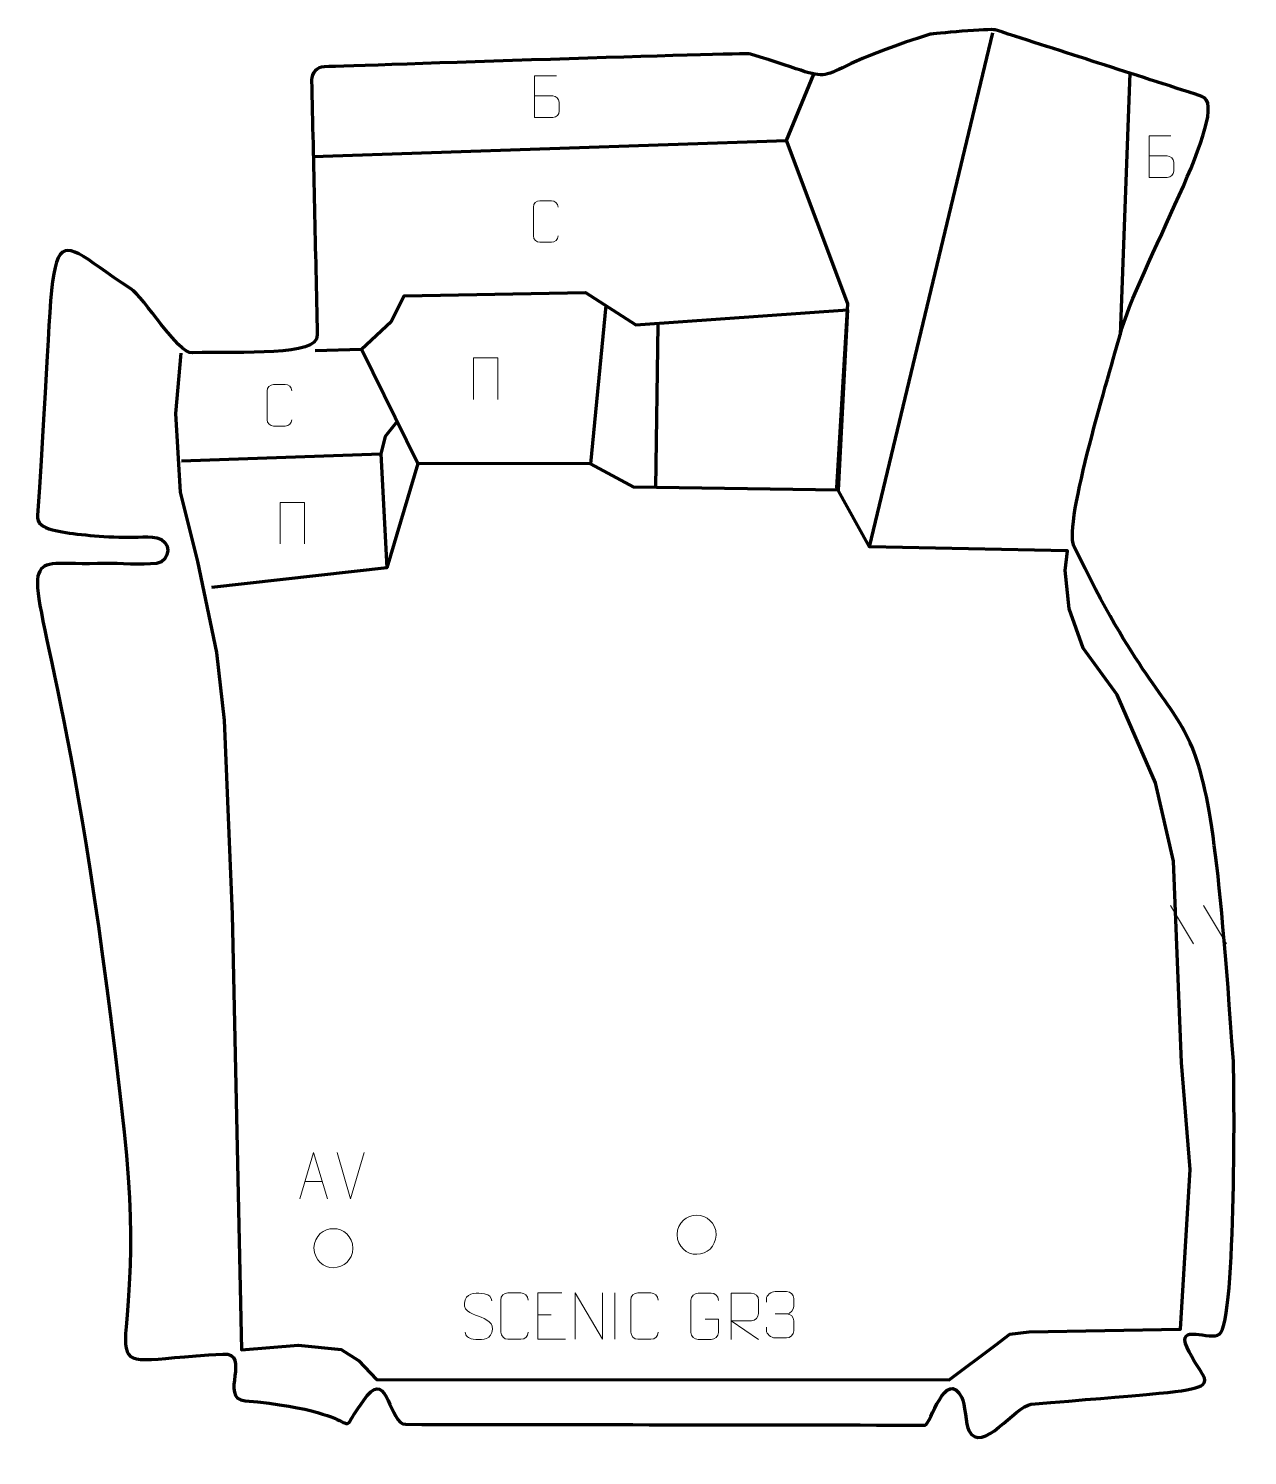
# Model space of a CAD drawing. Header units: millimetres. Extents: x -327 to 329, y -389 to 380.
import ezdxf

# ---------------------------------------------------------------- set-up
doc = ezdxf.new("R2010")
doc.units = ezdxf.units.MM
doc.header["$MEASUREMENT"] = 0
for name, color, linetype in [('layer 1', 7, 'Continuous'), ('layer 2', 7, 'Continuous'), ('layer 3', 7, 'Continuous')]:
    doc.layers.add(name, color=color, linetype=linetype)

msp = doc.modelspace()

# ---------------------------------------------------------------- linework, layer by layer
at = {"layer": 'layer 1', "color": 250, "lineweight": 9}
for points, knots in [([(-54.4669, 343.3932), (-51.2079, 343.3936), (-47.9486, 343.3936), (-44.6889, 343.3932), (-44.6889, 343.3932), (-42.9195, 343.3777), (-41.1966, 341.8227), (-41.1966, 339.9869), (-41.1966, 339.9869), (-41.197, 338.9761), (-41.197, 336.2448), (-41.1966, 335.2337), (-41.1966, 335.2337), (-41.1808, 333.5696), (-42.5621, 331.7658), (-44.6414, 331.781), (-44.6414, 331.781), (-47.9014, 331.7813), (-51.1611, 331.7813), (-54.4205, 331.781), (-54.4205, 331.781), (-54.4205, 339.2314), (-54.4205, 346.6815), (-54.4205, 354.1313), (-54.4205, 354.1313), (-52.2944, 354.1313), (-44.8227, 354.1313), (-42.6963, 354.1313)], [0, 0, 0, 0, 0.125, 0.125, 0.125, 0.125, 0.25, 0.25, 0.25, 0.25, 0.375, 0.375, 0.375, 0.375, 0.5, 0.5, 0.5, 0.5, 0.625, 0.625, 0.625, 0.625, 0.75, 0.75, 0.75, 0.75, 1, 1, 1, 1]), ([(276.447, 311.0787), (279.706, 311.0791), (282.9653, 311.0791), (286.225, 311.0787), (286.225, 311.0787), (287.9944, 311.0632), (289.7173, 309.5082), (289.7173, 307.6724), (289.7173, 307.6724), (289.7169, 306.6616), (289.7169, 303.9303), (289.7173, 302.9192), (289.7173, 302.9192), (289.7331, 301.2551), (288.3518, 299.4513), (286.2725, 299.4665), (286.2725, 299.4665), (283.0125, 299.4668), (279.7528, 299.4668), (276.4934, 299.4665), (276.4934, 299.4665), (276.4934, 306.9169), (276.4934, 314.367), (276.4934, 321.8168), (276.4934, 321.8168), (278.6195, 321.8168), (286.0912, 321.8168), (288.2176, 321.8168)], [0, 0, 0, 0, 0.125, 0.125, 0.125, 0.125, 0.25, 0.25, 0.25, 0.25, 0.375, 0.375, 0.375, 0.375, 0.5, 0.5, 0.5, 0.5, 0.625, 0.625, 0.625, 0.625, 0.75, 0.75, 0.75, 0.75, 1, 1, 1, 1]), ([(-41.7907, 267.9932), (-41.9159, 265.9122), (-43.4181, 264.587), (-45.3418, 264.5773), (-45.3418, 264.5773), (-47.4304, 264.5776), (-49.519, 264.5776), (-51.6073, 264.5773), (-51.6073, 264.5773), (-53.3315, 264.4829), (-55.0979, 266.1708), (-55.0879, 267.9776), (-55.0879, 267.9776), (-55.0875, 273.1458), (-55.0875, 278.3135), (-55.0879, 283.4809), (-55.0879, 283.4809), (-55.0841, 285.396), (-53.5196, 286.9359), (-51.5917, 286.9238), (-51.5917, 286.9238), (-49.5087, 286.9238), (-47.4252, 286.9238), (-45.3418, 286.9238), (-45.3418, 286.9238), (-43.5983, 286.9556), (-41.8146, 285.6197), (-41.7907, 283.4363)], [0, 0, 0, 0, 0.125, 0.125, 0.125, 0.125, 0.25, 0.25, 0.25, 0.25, 0.375, 0.375, 0.375, 0.375, 0.5, 0.5, 0.5, 0.5, 0.625, 0.625, 0.625, 0.625, 0.75, 0.75, 0.75, 0.75, 1, 1, 1, 1]), ([(-87.2791, 179.9075), (-87.2791, 179.9075), (-87.2791, 202.2578), (-87.2791, 202.2578), (-87.2791, 202.2578), (-87.2791, 202.2578), (-74.1608, 202.2578), (-74.1608, 202.2578), (-74.1608, 202.2578), (-74.1608, 202.2578), (-74.1608, 179.9075), (-74.1608, 179.9075)], [0, 0, 0, 0, 0.25, 0.25, 0.25, 0.25, 0.5, 0.5, 0.5, 0.5, 1, 1, 1, 1]), ([(-185.1964, 169.0394), (-185.3216, 166.9584), (-186.8238, 165.6332), (-188.7475, 165.6235), (-188.7475, 165.6235), (-190.8361, 165.6238), (-192.9247, 165.6238), (-195.013, 165.6235), (-195.013, 165.6235), (-196.7372, 165.5291), (-198.5036, 167.217), (-198.4936, 169.0238), (-198.4936, 169.0238), (-198.4932, 174.192), (-198.4932, 179.3597), (-198.4936, 184.5271), (-198.4936, 184.5271), (-198.4898, 186.4422), (-196.9253, 187.9821), (-194.9974, 187.97), (-194.9974, 187.97), (-192.9144, 187.97), (-190.8309, 187.97), (-188.7475, 187.97), (-188.7475, 187.97), (-187.004, 188.0018), (-185.2203, 186.6659), (-185.1964, 184.4825)], [0, 0, 0, 0, 0.125, 0.125, 0.125, 0.125, 0.25, 0.25, 0.25, 0.25, 0.375, 0.375, 0.375, 0.375, 0.5, 0.5, 0.5, 0.5, 0.625, 0.625, 0.625, 0.625, 0.75, 0.75, 0.75, 0.75, 1, 1, 1, 1]), ([(-191.525, 102.1199), (-191.525, 102.1199), (-191.525, 124.4702), (-191.525, 124.4702), (-191.525, 124.4702), (-191.525, 124.4702), (-178.4067, 124.4702), (-178.4067, 124.4702), (-178.4067, 124.4702), (-178.4067, 124.4702), (-178.4067, 102.1199), (-178.4067, 102.1199)], [0, 0, 0, 0, 0.25, 0.25, 0.25, 0.25, 0.5, 0.5, 0.5, 0.5, 1, 1, 1, 1]), ([(-180.8673, -250.4897), (-180.8673, -250.4897), (-173.4963, -225.5362), (-173.4963, -225.5362), (-173.4963, -225.5362), (-173.4963, -225.5362), (-165.9264, -250.4897), (-165.9264, -250.4897)], [0, 0, 0, 0, 0.33333333, 0.33333333, 0.33333333, 0.33333333, 1, 1, 1, 1]), ([(22.3395, -269.8003), (22.4102, -263.1599), (27.6842, -259.3139), (32.8395, -259.4109), (32.8395, -259.4109), (37.9948, -259.3139), (43.2688, -263.3773), (43.3395, -270.0177), (43.3395, -270.0177), (42.9693, -276.347), (38.5274, -280.3777), (32.8395, -280.4071), (32.8395, -280.4071), (27.6842, -280.5041), (22.4102, -276.4407), (22.3395, -269.8003)], [0, 0, 0, 0, 0.2, 0.2, 0.2, 0.2, 0.4, 0.4, 0.4, 0.4, 0.6, 0.6, 0.6, 0.6, 1, 1, 1, 1]), ([(-173.2406, -276.997), (-173.1699, -270.3566), (-167.8959, -266.5106), (-162.7406, -266.6076), (-162.7406, -266.6076), (-157.5853, -266.5106), (-152.3113, -270.574), (-152.2406, -277.2144), (-152.2406, -277.2144), (-152.6108, -283.5437), (-157.0527, -287.5744), (-162.7406, -287.6038), (-162.7406, -287.6038), (-167.8959, -287.7008), (-173.1699, -283.6374), (-173.2406, -276.997)], [0, 0, 0, 0, 0.2, 0.2, 0.2, 0.2, 0.4, 0.4, 0.4, 0.4, 0.6, 0.6, 0.6, 0.6, 1, 1, 1, 1]), ([(-84.6676, -313.687), (-88.9159, -312.2166), (-93.824, -310.4208), (-91.8189, -304.9005), (-91.8189, -304.9005), (-90.3154, -300.7606), (-85.1018, -301.1491), (-81.4982, -301.7502), (-81.4982, -301.7502), (-78.6376, -302.2274), (-77.7729, -303.4406), (-77.4623, -305.5247)], [0, 0, 0, 0, 0.25, 0.25, 0.25, 0.25, 0.5, 0.5, 0.5, 0.5, 1, 1, 1, 1]), ([(-57.822, -322.3242), (-57.9618, -324.6476), (-59.639, -326.1272), (-61.7867, -326.138), (-61.7867, -326.138), (-64.1186, -326.1376), (-66.4505, -326.1376), (-68.782, -326.138), (-68.782, -326.138), (-70.707, -326.2434), (-72.6791, -324.3589), (-72.6679, -322.3416), (-72.6679, -322.3416), (-72.6675, -316.5715), (-72.6675, -310.8018), (-72.6679, -305.0325), (-72.6679, -305.0325), (-72.6637, -302.8944), (-70.917, -301.1752), (-68.7646, -301.1887), (-68.7646, -301.1887), (-66.4389, -301.1887), (-64.1128, -301.1887), (-61.7867, -301.1887), (-61.7867, -301.1887), (-59.8401, -301.1532), (-57.8487, -302.6447), (-57.822, -305.0823)], [0, 0, 0, 0, 0.125, 0.125, 0.125, 0.125, 0.25, 0.25, 0.25, 0.25, 0.375, 0.375, 0.375, 0.375, 0.5, 0.5, 0.5, 0.5, 0.625, 0.625, 0.625, 0.625, 0.75, 0.75, 0.75, 0.75, 1, 1, 1, 1]), ([(-39.804, -301.1884), (-39.804, -301.1884), (-52.6779, -301.1884), (-52.6779, -301.1884), (-52.6779, -301.1884), (-52.6779, -301.1884), (-52.6779, -326.142), (-52.6779, -326.142), (-52.6779, -326.142), (-52.6779, -326.142), (-37.8121, -326.142), (-37.8121, -326.142)], [0, 0, 0, 0, 0.25, 0.25, 0.25, 0.25, 0.5, 0.5, 0.5, 0.5, 1, 1, 1, 1]), ([(-32.5724, -326.1419), (-32.5724, -326.1419), (-32.5724, -301.1884), (-32.5724, -301.1884), (-32.5724, -301.1884), (-32.5724, -301.1884), (-17.9176, -326.1419), (-17.9176, -326.1419), (-17.9176, -326.1419), (-17.9176, -326.1419), (-17.9176, -301.1884), (-17.9176, -301.1884)], [0, 0, 0, 0, 0.25, 0.25, 0.25, 0.25, 0.5, 0.5, 0.5, 0.5, 1, 1, 1, 1]), ([(12.178, -322.3242), (12.0382, -324.6476), (10.361, -326.1272), (8.2133, -326.138), (8.2133, -326.138), (5.8814, -326.1376), (3.5495, -326.1376), (1.218, -326.138), (1.218, -326.138), (-0.707, -326.2434), (-2.6791, -324.3589), (-2.6679, -322.3416), (-2.6679, -322.3416), (-2.6675, -316.5715), (-2.6675, -310.8018), (-2.6679, -305.0325), (-2.6679, -305.0325), (-2.6637, -302.8944), (-0.917, -301.1752), (1.2354, -301.1887), (1.2354, -301.1887), (3.5611, -301.1887), (5.8872, -301.1887), (8.2133, -301.1887), (8.2133, -301.1887), (10.1599, -301.1532), (12.1513, -302.6447), (12.178, -305.0823)], [0, 0, 0, 0, 0.125, 0.125, 0.125, 0.125, 0.25, 0.25, 0.25, 0.25, 0.375, 0.375, 0.375, 0.375, 0.5, 0.5, 0.5, 0.5, 0.625, 0.625, 0.625, 0.625, 0.75, 0.75, 0.75, 0.75, 1, 1, 1, 1]), ([(37.451, -315.2885), (37.451, -315.2885), (44.6191, -315.2885), (44.6191, -315.2885), (44.6191, -315.2885), (44.6191, -315.2885), (44.6191, -322.4566), (44.6191, -322.4566), (44.6191, -322.4566), (44.4794, -324.78), (42.8022, -326.2596), (40.6544, -326.2704), (40.6544, -326.2704), (38.3226, -326.27), (35.9906, -326.27), (33.6591, -326.2704), (33.6591, -326.2704), (31.7342, -326.3758), (29.762, -324.4913), (29.7732, -322.474), (29.7732, -322.474), (29.7736, -316.7039), (29.7736, -310.9342), (29.7732, -305.1649), (29.7732, -305.1649), (29.7774, -303.0268), (31.5242, -301.3076), (33.6765, -301.321), (33.6765, -301.321), (36.0022, -301.321), (38.3283, -301.321), (40.6544, -301.321), (40.6544, -301.321), (42.6011, -301.2856), (44.5925, -302.7771), (44.6191, -305.2148)], [0, 0, 0, 0, 0.1, 0.1, 0.1, 0.1, 0.2, 0.2, 0.2, 0.2, 0.3, 0.3, 0.3, 0.3, 0.4, 0.4, 0.4, 0.4, 0.5, 0.5, 0.5, 0.5, 0.6, 0.6, 0.6, 0.6, 0.7, 0.7, 0.7, 0.7, 0.8, 0.8, 0.8, 0.8, 1, 1, 1, 1]), ([(51.4816, -326.2709), (51.4816, -326.2709), (51.4816, -301.3174), (51.4816, -301.3174), (51.4816, -301.3174), (55.0764, -301.3174), (58.6719, -301.3174), (62.2671, -301.3174), (62.2671, -301.3174), (64.5924, -301.3551), (66.1497, -302.8451), (66.1456, -305.2115), (66.1456, -305.2115), (66.1452, -307.247), (66.1452, -310.3064), (66.1456, -312.3424), (66.1456, -312.3424), (66.1391, -314.2179), (64.3268, -316.1597), (62.3173, -316.1788), (62.3173, -316.1788), (62.3173, -316.1788), (51.4816, -316.1788), (51.4816, -316.1788), (51.4816, -316.1788), (51.4816, -316.1788), (66.1363, -326.2709), (66.1363, -326.2709)], [0, 0, 0, 0, 0.125, 0.125, 0.125, 0.125, 0.25, 0.25, 0.25, 0.25, 0.375, 0.375, 0.375, 0.375, 0.5, 0.5, 0.5, 0.5, 0.625, 0.625, 0.625, 0.625, 0.75, 0.75, 0.75, 0.75, 1, 1, 1, 1]), ([(70.3798, -306.1797), (70.3798, -306.1797), (70.3798, -304.3225), (70.3798, -304.3225), (70.3798, -304.3225), (70.3655, -302.5806), (73.03, -300.4625), (75.0891, -300.4852), (75.0891, -300.4852), (77.1532, -300.4852), (79.2172, -300.4852), (81.2809, -300.4852), (81.2809, -300.4852), (83.4754, -300.4764), (85.0737, -302.3232), (85.1181, -304.2353), (85.1181, -304.2353), (85.1177, -305.6704), (85.1177, -307.1055), (85.1181, -308.541), (85.1181, -308.541), (85.0695, -310.1945), (83.4669, -312.4245), (81.2686, -312.4145), (81.2686, -312.4145), (83.4723, -312.4257), (85.0803, -314.2289), (85.1343, -316.2884), (85.1343, -316.2884), (85.1339, -318.0731), (85.1339, -319.8578), (85.1343, -321.6429), (85.1343, -321.6429), (85.1444, -323.7043), (83.0895, -325.4674), (81.2686, -325.4593), (81.2686, -325.4593), (79.2033, -325.459), (77.1381, -325.459), (75.0725, -325.4593), (75.0725, -325.4593), (72.9039, -325.4478), (70.3729, -323.0476), (70.3543, -321.5858), (70.3543, -321.5858), (70.3543, -321.5858), (70.3543, -319.6772), (70.3543, -319.6772)], [0, 0, 0, 0, 0.07692308, 0.07692308, 0.07692308, 0.07692308, 0.15384615, 0.15384615, 0.15384615, 0.15384615, 0.23076923, 0.23076923, 0.23076923, 0.23076923, 0.30769231, 0.30769231, 0.30769231, 0.30769231, 0.38461538, 0.38461538, 0.38461538, 0.38461538, 0.46153846, 0.46153846, 0.46153846, 0.46153846, 0.53846154, 0.53846154, 0.53846154, 0.53846154, 0.61538462, 0.61538462, 0.61538462, 0.61538462, 0.69230769, 0.69230769, 0.69230769, 0.69230769, 0.76923077, 0.76923077, 0.76923077, 0.76923077, 0.84615385, 0.84615385, 0.84615385, 0.84615385, 1, 1, 1, 1]), ([(-84.6676, -313.6871), (-80.649, -315.3338), (-75.6195, -317.2221), (-77.4535, -322.5824), (-77.4535, -322.5824), (-78.9133, -326.8488), (-83.8241, -326.5921), (-87.5502, -326.0374), (-87.5502, -326.0374), (-90.3002, -325.6276), (-91.5211, -324.4141), (-91.8991, -322.3019)], [0, 0, 0, 0, 0.25, 0.25, 0.25, 0.25, 0.5, 0.5, 0.5, 0.5, 1, 1, 1, 1])]:
    msp.add_open_spline(points, degree=3, knots=knots, dxfattribs=at)
for points in [[(287.9811, -92.6257), (287.9811, -92.6257), (300.3454, -113.17), (300.3454, -113.17)], [(305.711, -92.6257), (305.711, -92.6257), (318.0753, -113.17), (318.0753, -113.17)], [(-153.5078, -250.497), (-153.5078, -250.497), (-160.8296, -225.5434), (-160.8296, -225.5434)], [(-146.1859, -225.5434), (-146.1859, -225.5434), (-153.5077, -250.497), (-153.5077, -250.497)], [(-178.1447, -241.2403), (-178.1447, -241.2403), (-168.649, -241.2403), (-168.649, -241.2403)], [(-11.245, -301.1781), (-11.245, -301.1781), (-11.245, -326.1522), (-11.245, -326.1522)], [(-52.6779, -313.0681), (-52.6779, -313.0681), (-45.5098, -313.0681), (-45.5098, -313.0681)], [(75.0895, -312.4249), (75.0895, -312.4249), (81.2859, -312.4249), (81.2859, -312.4249)]]:
    msp.add_open_spline(points, degree=3, dxfattribs=at)
at = {"layer": 'layer 2', "color": 230, "lineweight": 200}
msp.add_open_spline([(-167.7534, 359.0526), (-146.0232, 359.7365), (58.7973, 366.8197), (61.7942, 365.9048), (61.7942, 365.9048), (121.6153, 347.6424), (80.4742, 352.1879), (158.5652, 376.5889), (158.5652, 376.5889), (159.6877, 376.9396), (191.4129, 379.6653), (193.6527, 378.9451), (193.6527, 378.9451), (230.7545, 367.0149), (267.8564, 355.0846), (304.9583, 343.1545), (304.9583, 343.1545), (322.0872, 337.6467), (269.8553, 249.1291), (260.8084, 214.6718), (260.8084, 214.6718), (255.8803, 195.9019), (230.1943, 113.2085), (235.9977, 101.0737), (235.9977, 101.0737), (301.7347, -36.3812), (305.7828, 54.0928), (321.8579, -176.464), (321.8579, -176.464), (322.3303, -183.2389), (323.6552, -316.2824), (314.3376, -323.5025), (314.3376, -323.5025), (309.5992, -327.1742), (290.78, -317.2813), (296.9394, -330.6348), (296.9394, -330.6348), (308.9239, -356.6171), (329.4421, -350.9228), (212.9986, -361.1885), (212.9986, -361.1885), (204.3868, -361.9477), (186.3479, -388.7302), (179.3699, -375.332), (179.3699, -375.332), (177.959, -372.6231), (177.0771, -360.2833), (175.6663, -357.5743), (175.6663, -357.5743), (166.9745, -340.885), (158.6097, -372.3714), (155.8685, -372.3674), (155.8685, -372.3674), (62.6046, -372.2312), (-30.6595, -372.0944), (-123.9234, -371.958), (-123.9234, -371.958), (-132.3764, -371.9455), (-133.7223, -342.7305), (-144.5296, -356.5103), (-144.5296, -356.5103), (-166.5415, -384.5764), (-135.0377, -365.8984), (-210.3205, -359.281), (-210.3205, -359.281), (-224.7723, -358.0107), (-206.5708, -333.2576), (-222.3858, -334.1126), (-222.3858, -334.1126), (-306.3244, -338.6506), (-260.2187, -355.1839), (-275.4684, -214.5147), (-275.4684, -214.5147), (-300.0674, 12.3952), (-326.9492, 71.727), (-321.4834, 86.2128), (-321.4834, 86.2128), (-318.5537, 93.9771), (-311.8336, 90.7627), (-284.9838, 91.6586), (-284.9838, 91.6586), (-278.6609, 91.8696), (-266.0228, 90.5094), (-258.0076, 91.6344), (-258.0076, 91.6344), (-250.0977, 92.7446), (-249.9993, 104.2352), (-257.8891, 105.4808), (-257.8891, 105.4808), (-263.941, 106.4363), (-272.0057, 105.4418), (-278.2898, 105.7381), (-278.2898, 105.7381), (-292.9826, 106.4314), (-305.5069, 107.5645), (-314.0565, 109.7242), (-314.0565, 109.7242), (-319.3616, 111.0642), (-322.4847, 113.3704), (-322.1852, 117.4904), (-322.1852, 117.4904), (-310.017, 284.868), (-323.4739, 273.2356), (-272.0637, 239.6831), (-272.0637, 239.6831), (-264.2853, 234.6066), (-246.7925, 204.6396), (-238.5975, 204.9832), (-238.5975, 204.9832), (-211.7254, 206.1099), (-171.1939, 202.6119), (-171.4634, 214.6664), (-171.4634, 214.6664), (-172.486, 260.4108), (-173.5088, 306.1552), (-174.5315, 351.8996), (-174.5315, 351.8996), (-174.6172, 355.7318), (-171.5846, 358.932), (-167.7534, 359.0526)], degree=3, knots=[0, 0, 0, 0, 0.03225806, 0.03225806, 0.03225806, 0.03225806, 0.06451613, 0.06451613, 0.06451613, 0.06451613, 0.09677419, 0.09677419, 0.09677419, 0.09677419, 0.12903226, 0.12903226, 0.12903226, 0.12903226, 0.16129032, 0.16129032, 0.16129032, 0.16129032, 0.19354839, 0.19354839, 0.19354839, 0.19354839, 0.22580645, 0.22580645, 0.22580645, 0.22580645, 0.25806452, 0.25806452, 0.25806452, 0.25806452, 0.29032258, 0.29032258, 0.29032258, 0.29032258, 0.32258065, 0.32258065, 0.32258065, 0.32258065, 0.35483871, 0.35483871, 0.35483871, 0.35483871, 0.38709677, 0.38709677, 0.38709677, 0.38709677, 0.41935484, 0.41935484, 0.41935484, 0.41935484, 0.4516129, 0.4516129, 0.4516129, 0.4516129, 0.48387097, 0.48387097, 0.48387097, 0.48387097, 0.51612903, 0.51612903, 0.51612903, 0.51612903, 0.5483871, 0.5483871, 0.5483871, 0.5483871, 0.58064516, 0.58064516, 0.58064516, 0.58064516, 0.61290323, 0.61290323, 0.61290323, 0.61290323, 0.64516129, 0.64516129, 0.64516129, 0.64516129, 0.67741935, 0.67741935, 0.67741935, 0.67741935, 0.70967742, 0.70967742, 0.70967742, 0.70967742, 0.74193548, 0.74193548, 0.74193548, 0.74193548, 0.77419355, 0.77419355, 0.77419355, 0.77419355, 0.80645161, 0.80645161, 0.80645161, 0.80645161, 0.83870968, 0.83870968, 0.83870968, 0.83870968, 0.87096774, 0.87096774, 0.87096774, 0.87096774, 0.90322581, 0.90322581, 0.90322581, 0.90322581, 0.93548387, 0.93548387, 0.93548387, 0.93548387, 1, 1, 1, 1], dxfattribs=at)
at = {"layer": 'layer 3', "color": 142, "lineweight": 200}
for points, knots in [([(-244.8616, 204.8926), (-244.8616, 204.8926), (-247.8249, 172.2959), (-247.8249, 172.2959), (-247.8249, 172.2959), (-247.8249, 172.2959), (-245.2849, 129.9625), (-245.2849, 129.9625), (-245.2849, 129.9625), (-245.2849, 129.9625), (-235.9716, 92.7092), (-235.9716, 92.7092), (-235.9716, 92.7092), (-235.9716, 92.7092), (-225.8116, 43.6025), (-225.8116, 43.6025), (-225.8116, 43.6025), (-225.8116, 43.6025), (-221.5782, 7.1958), (-221.5782, 7.1958), (-221.5782, 7.1958), (-221.5782, 7.1958), (-217.3449, -97.3677), (-217.3449, -97.3677), (-217.3449, -97.3677), (-217.3449, -97.3677), (-212.2649, -331.8944), (-212.2649, -331.8944), (-212.2649, -331.8944), (-212.2649, -331.8944), (-181.7849, -329.3544), (-181.7849, -329.3544), (-181.7849, -329.3544), (-181.7849, -329.3544), (-158.6075, -331.6826), (-158.6075, -331.6826), (-158.6075, -331.6826), (-158.6075, -331.6826), (-149.2942, -337.6093), (-149.2942, -337.6093), (-149.2942, -337.6093), (-149.2942, -337.6093), (-139.5575, -347.7693), (-139.5575, -347.7693), (-139.5575, -347.7693), (-139.5575, -347.7693), (168.8411, -347.9809), (168.8411, -347.9809), (168.8411, -347.9809), (168.8411, -347.9809), (193.8178, -329.3542), (193.8178, -329.3542), (193.8178, -329.3542), (193.8178, -329.3542), (201.4378, -323.4276), (201.4378, -323.4276), (201.4378, -323.4276), (201.4378, -323.4276), (211.8094, -322.1576), (211.8094, -322.1576), (211.8094, -322.1576), (211.8094, -322.1576), (293.3012, -320.6759), (293.3012, -320.6759), (293.3012, -320.6759), (293.3012, -320.6759), (298.5929, -234.7392), (298.5929, -234.7392), (298.5929, -234.7392), (298.5929, -234.7392), (293.9363, -177.1659), (293.9363, -177.1659), (293.9363, -177.1659), (293.9363, -177.1659), (289.7029, -68.7925), (289.7029, -68.7925), (289.7029, -68.7925), (289.7029, -68.7925), (279.9662, -26.4591), (279.9662, -26.4591), (279.9662, -26.4591), (279.9662, -26.4591), (259.2229, 20.9544), (259.2229, 20.9544), (259.2229, 20.9544), (259.2229, 20.9544), (241.0196, 45.9311), (241.0196, 45.9311), (241.0196, 45.9311), (241.0196, 45.9311), (233.3995, 67.0977), (233.3995, 67.0977), (233.3995, 67.0977), (233.3995, 67.0977), (231.2829, 87.8411), (231.2829, 87.8411), (231.2829, 87.8411), (231.2829, 87.8411), (232.5529, 98.4244), (232.5529, 98.4244), (232.5529, 98.4244), (232.5529, 98.4244), (125.8728, 100.5411), (125.8728, 100.5411), (125.8728, 100.5411), (125.8728, 100.5411), (192.3361, 377.2957), (192.3361, 377.2957)], [0, 0, 0, 0, 0.03571429, 0.03571429, 0.03571429, 0.03571429, 0.07142857, 0.07142857, 0.07142857, 0.07142857, 0.10714286, 0.10714286, 0.10714286, 0.10714286, 0.14285714, 0.14285714, 0.14285714, 0.14285714, 0.17857143, 0.17857143, 0.17857143, 0.17857143, 0.21428571, 0.21428571, 0.21428571, 0.21428571, 0.25, 0.25, 0.25, 0.25, 0.28571429, 0.28571429, 0.28571429, 0.28571429, 0.32142857, 0.32142857, 0.32142857, 0.32142857, 0.35714286, 0.35714286, 0.35714286, 0.35714286, 0.39285714, 0.39285714, 0.39285714, 0.39285714, 0.42857143, 0.42857143, 0.42857143, 0.42857143, 0.46428571, 0.46428571, 0.46428571, 0.46428571, 0.5, 0.5, 0.5, 0.5, 0.53571429, 0.53571429, 0.53571429, 0.53571429, 0.57142857, 0.57142857, 0.57142857, 0.57142857, 0.60714286, 0.60714286, 0.60714286, 0.60714286, 0.64285714, 0.64285714, 0.64285714, 0.64285714, 0.67857143, 0.67857143, 0.67857143, 0.67857143, 0.71428571, 0.71428571, 0.71428571, 0.71428571, 0.75, 0.75, 0.75, 0.75, 0.78571429, 0.78571429, 0.78571429, 0.78571429, 0.82142857, 0.82142857, 0.82142857, 0.82142857, 0.85714286, 0.85714286, 0.85714286, 0.85714286, 0.89285714, 0.89285714, 0.89285714, 0.89285714, 0.92857143, 0.92857143, 0.92857143, 0.92857143, 1, 1, 1, 1]), ([(125.8728, 100.5411), (125.8728, 100.5411), (108.3051, 132.3972), (108.3051, 132.3972), (108.3051, 132.3972), (108.3051, 132.3972), (114.2318, 231.4572), (114.2318, 231.4572), (114.2318, 231.4572), (114.2318, 231.4572), (81.2116, 319.2989), (81.2116, 319.2989), (81.2116, 319.2989), (81.2116, 319.2989), (95.9519, 355.169), (95.9519, 355.169)], [0, 0, 0, 0, 0.2, 0.2, 0.2, 0.2, 0.4, 0.4, 0.4, 0.4, 0.6, 0.6, 0.6, 0.6, 1, 1, 1, 1]), ([(-172.5763, 206.3746), (-172.5763, 206.3746), (-147.5996, 207.0096), (-147.5996, 207.0096), (-147.5996, 207.0096), (-147.5996, 207.0096), (-131.7246, 221.8263), (-131.7246, 221.8263), (-131.7246, 221.8263), (-131.7246, 221.8263), (-124.7396, 235.7963), (-124.7396, 235.7963), (-124.7396, 235.7963), (-124.7396, 235.7963), (-26.9495, 237.4897), (-26.9495, 237.4897), (-26.9495, 237.4897), (-26.9495, 237.4897), (0.1439, 220.133), (0.1439, 220.133), (0.1439, 220.133), (0.1439, 220.133), (114.0385, 228.2258), (114.0385, 228.2258), (114.0385, 228.2258), (114.0385, 228.2258), (109.0261, 131.0898), (109.0261, 131.0898), (109.0261, 131.0898), (109.0261, 131.0898), (-0.9143, 132.7144), (-0.9143, 132.7144), (-0.9143, 132.7144), (-0.9143, 132.7144), (-24.4093, 145.2028), (-24.4093, 145.2028), (-24.4093, 145.2028), (-24.4093, 145.2028), (-117.3311, 145.4143), (-117.3311, 145.4143), (-117.3311, 145.4143), (-117.3311, 145.4143), (-134.0528, 89.3226), (-134.0528, 89.3226), (-134.0528, 89.3226), (-134.0528, 89.3226), (-228.4562, 78.7392), (-228.4562, 78.7392)], [0, 0, 0, 0, 0.07692308, 0.07692308, 0.07692308, 0.07692308, 0.15384615, 0.15384615, 0.15384615, 0.15384615, 0.23076923, 0.23076923, 0.23076923, 0.23076923, 0.30769231, 0.30769231, 0.30769231, 0.30769231, 0.38461538, 0.38461538, 0.38461538, 0.38461538, 0.46153846, 0.46153846, 0.46153846, 0.46153846, 0.53846154, 0.53846154, 0.53846154, 0.53846154, 0.61538462, 0.61538462, 0.61538462, 0.61538462, 0.69230769, 0.69230769, 0.69230769, 0.69230769, 0.76923077, 0.76923077, 0.76923077, 0.76923077, 0.84615385, 0.84615385, 0.84615385, 0.84615385, 1, 1, 1, 1]), ([(-128.4307, 168.0016), (-128.4307, 168.0016), (-134.8447, 159.9269), (-134.8447, 159.9269), (-134.8447, 159.9269), (-134.8447, 159.9269), (-137.1729, 150.7193), (-137.1729, 150.7193), (-137.1729, 150.7193), (-137.1729, 150.7193), (-134.0528, 89.3226), (-134.0528, 89.3226)], [0, 0, 0, 0, 0.25, 0.25, 0.25, 0.25, 0.5, 0.5, 0.5, 0.5, 1, 1, 1, 1])]:
    msp.add_open_spline(points, degree=3, knots=knots, dxfattribs=at)
for points in [[(266.1478, 355.6341), (266.1478, 355.6341), (260.8084, 214.6718), (260.8084, 214.6718)], [(-173.6112, 310.7382), (-173.6112, 310.7382), (81.2116, 319.2989), (81.2116, 319.2989)], [(-16.1388, 230.5641), (-16.1388, 230.5641), (-24.4093, 145.2028), (-24.4093, 145.2028)], [(11.9899, 220.0477), (11.9899, 220.0477), (10.6969, 132.5428), (10.6969, 132.5428)], [(-147.5996, 207.0096), (-147.5996, 207.0096), (-117.3311, 145.4143), (-117.3311, 145.4143)], [(-244.5938, 146.9093), (-244.5938, 146.9093), (-137.1729, 150.7193), (-137.1729, 150.7193)]]:
    msp.add_open_spline(points, degree=3, dxfattribs=at)

doc.saveas('drawing.dxf')
